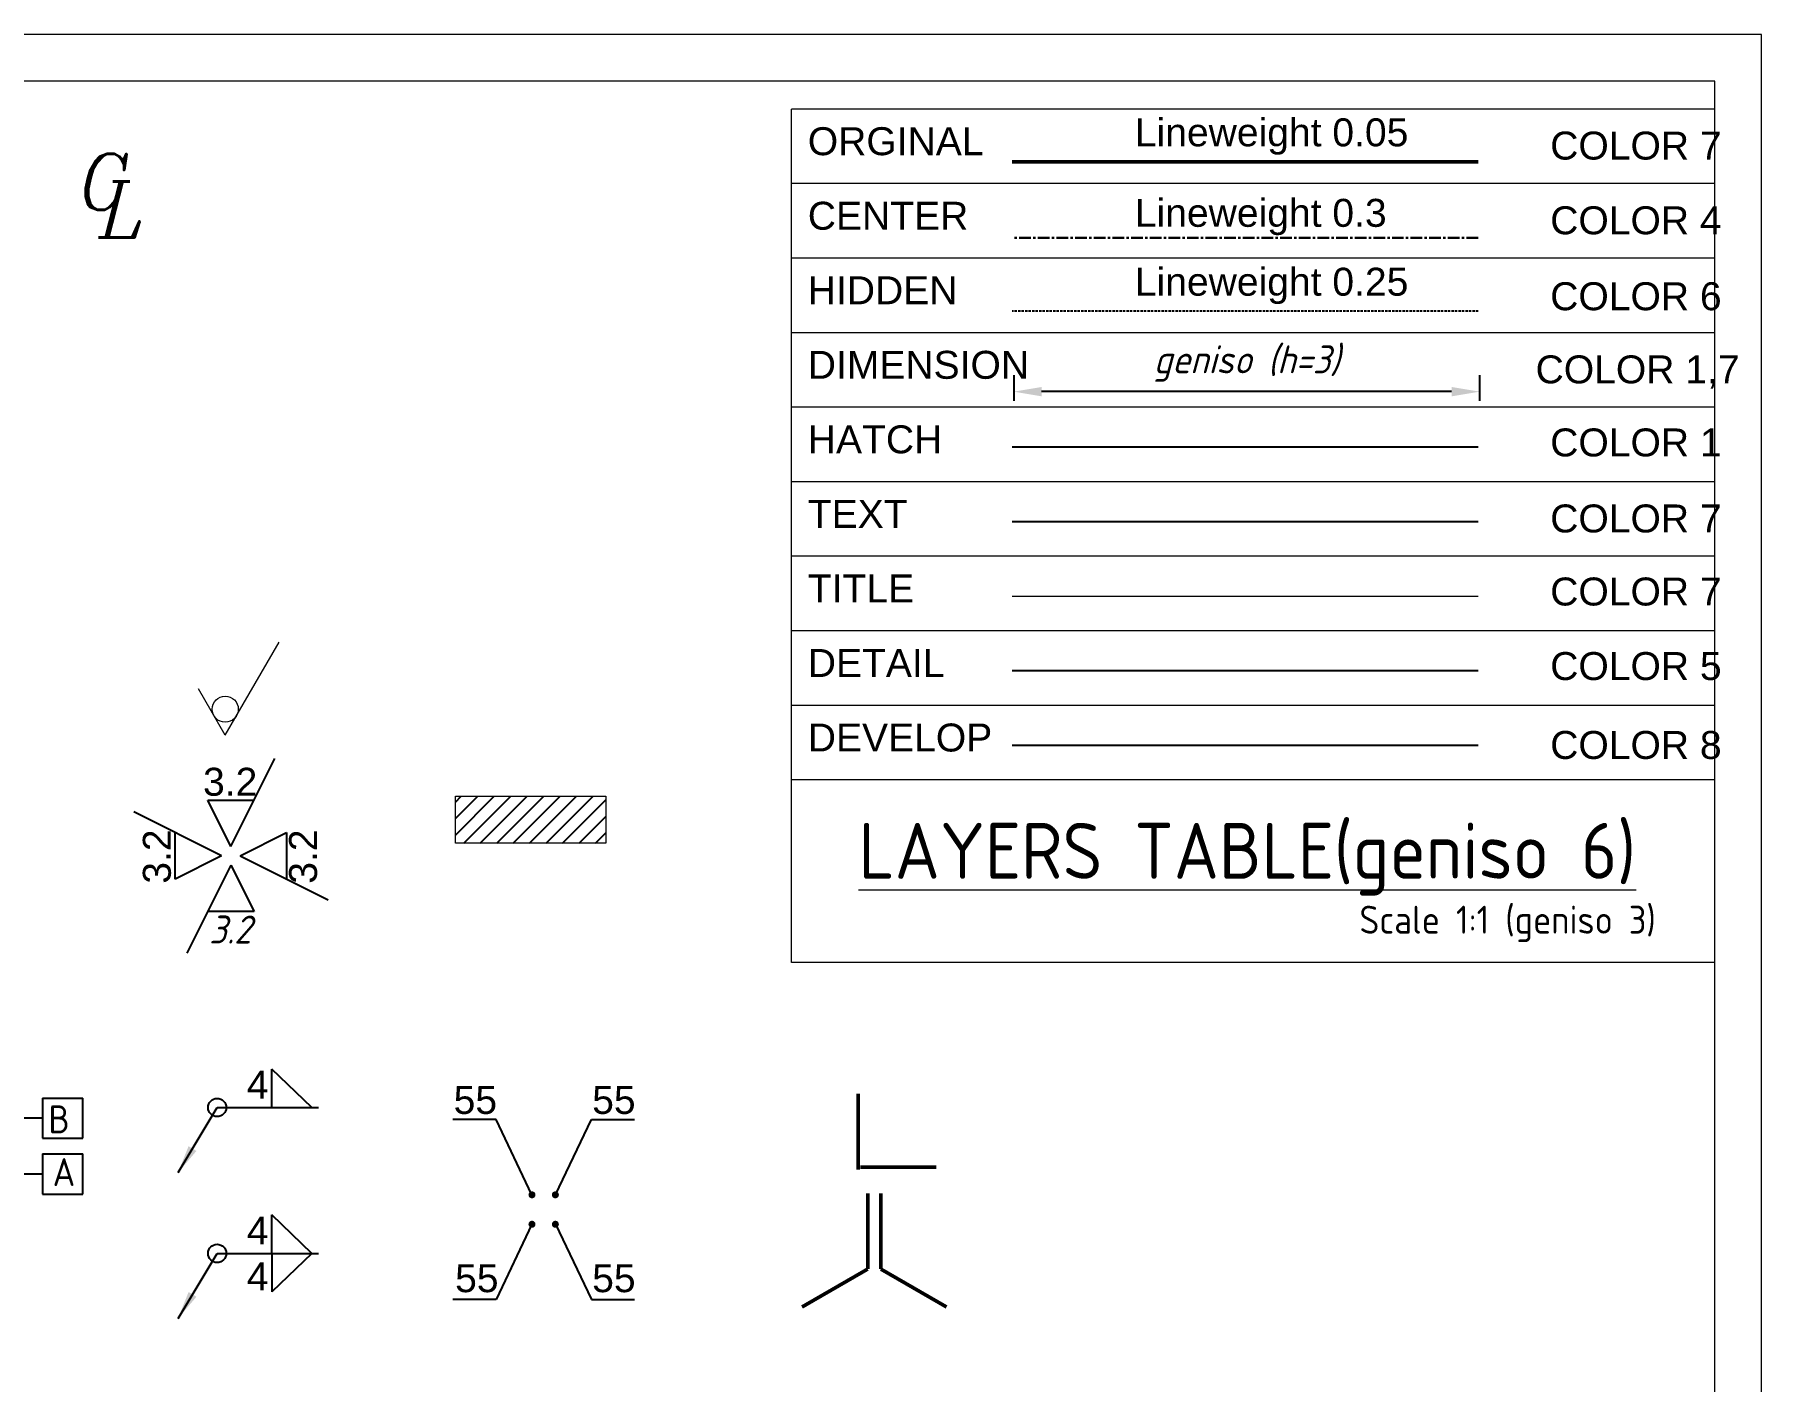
# Model space of a CAD drawing. Header units: inches. Extents: x -350577 to -266477, y -437959 to -377535.
# Drawn here: x -267288.8 to -267103.5, y -437806.4 to -437661.8 of the extents above; entities that cross this region are included whole.
import ezdxf
from ezdxf.enums import TextEntityAlignment as Align

# ---------------------------------------------------------------- set-up
doc = ezdxf.new("R2010")
doc.units = ezdxf.units.IN
doc.header["$MEASUREMENT"] = 0
for name, pattern in [('CENTER', [2, 1.25, -0.25, 0.25, -0.25]), ('HIDDEN', [0.375, 0.25, -0.125]), ('PHANTOM', [276.315789, 138.157895, -27.631579, 27.631579, -27.631579, 27.631579, -27.631579])]:
    doc.linetypes.add(name, pattern=pattern)
for name, color, linetype, lineweight in [('AZ_Title Line', 91, 'Continuous', 9), ('CENTER       (itatec)', 4, 'CENTER', 9), ('Detail            (itatec)', 5, 'PHANTOM', 25), ('DEVELOP      (itatec)', 8, 'PHANTOM', 5), ('Dim             (itatec)', 1, 'Continuous', 0), ('HATCH      (itatec)', 1, 'Continuous', 25), ('HIDDEN     (itatec)', 6, 'HIDDEN', 5), ('ORGINAL', 7, 'Continuous', 13), ('title', 7, 'Continuous', 15)]:
    doc.layers.add(name, color=color, linetype=linetype, lineweight=lineweight)
doc.layers.add('TEXT', color=7, linetype='Continuous')
doc.styles.add('Geniso', font='geniso.shx', dxfattribs={"oblique": 15})
doc.styles.get("Standard").update_dxf_attribs({"font": 'arial.ttf'})
doc.styles.add('style2', font='italic.shx')
doc.dimstyles.new('1be1', dxfattribs={"dimtxt": 3, "dimasz": 3, "dimexe": 1, "dimexo": 1, "dimgap": 1, "dimtad": 1, "dimdec": 0, "dimzin": 0, "dimdsep": 46, "dimtxsty": 'Geniso', "dimcen": 0, "dimclrd": 1, "dimclre": 1, "dimclrt": 7, "dimadec": 0, "dimazin": 0, "dimtfac": 1, "dimtdec": 0, "dimtmove": 0, "dimatfit": 3, "dimfxl": 0.75, "dimtolj": 1, "dimtzin": 0, "dimarcsym": 0})

# ---------------------------------------------------------------- blocks, each defined once
blk = doc.blocks.new('1')
for p, q in [((0, 0), (9.43, 18.86)), ((-4.98, 9.95), (4.98, 9.95)), ((0, 0), (-4.98, 9.95))]:
    blk.add_line(p, q)
blk = doc.blocks.new('*D9')
at = {"layer": 'Defpoints', "color": 0, "transparency": 16777216}
for p in [(-267183.71, -437697.37), (-267133.71, -437697.37), (-267183.71, -437700.13)]:
    blk.add_point(p, dxfattribs=at)
at = {"layer": 'ORGINAL', "color": 1, "lineweight": -2, "transparency": 16777216}
for p, q in [((-267183.71, -437698.37), (-267183.71, -437701.13)), ((-267133.71, -437698.37), (-267133.71, -437701.13)), ((-267136.71, -437700.13), (-267180.71, -437700.13))]:
    blk.add_line(p, q, dxfattribs=at)
at = {"layer": 'ORGINAL', "color": 1, "transparency": 16777216}
for points in [[(-267180.71, -437699.63), (-267180.71, -437700.63), (-267183.71, -437700.13)], [(-267136.71, -437699.63), (-267136.71, -437700.63), (-267133.71, -437700.13)]]:
    blk.add_solid(points, dxfattribs=at)
at = {"layer": 'ORGINAL', "color": 7, "transparency": 16777216, "insert": (-267158.71, -437697.12), "char_height": 3, "attachment_point": 5, "style": 'Geniso'}
blk.add_mtext('\\A1;geniso (h=3)', dxfattribs=at)

msp = doc.modelspace()

# ---------------------------------------------------------------- hatches: boundary and pattern name
at = {"layer": 'HATCH      (itatec)', "lineweight": 25}
h = msp.add_hatch(dxfattribs=at)
h.set_pattern_fill('ANSI31', color=256, scale=10, style=0)
h.set_pattern_definition([(45, (-298785.2739, -439502.492), (-0.883883476, 0.883883476), [])])
h.paths.add_polyline_path([(-267227.48, -437748.59), (-267227.48, -437743.55), (-267243.63, -437743.55), (-267243.63, -437748.59)])

# ---------------------------------------------------------------- linework, layer by layer
at = {"layer": 'AZ_Title Line'}
for points in [[(-267103.46, -437661.8), (-267523.46, -437661.8), (-267523.46, -437958.8), (-267103.46, -437958.8)], [(-267108.46, -437666.8), (-267518.46, -437666.8), (-267518.46, -437953.8), (-267108.46, -437953.8)]]:
    msp.add_lwpolyline(points, close=True, dxfattribs=at)
at = {"layer": 'CENTER       (itatec)', "lineweight": 30}
msp.add_line((-267133.86, -437683.62), (-267183.86, -437683.62), dxfattribs=at)
at = {"layer": 'Detail            (itatec)', "lineweight": 25}
msp.add_line((-267133.86, -437730.1), (-267183.86, -437730.1), dxfattribs=at)
at = {"layer": 'DEVELOP      (itatec)', "lineweight": 25}
msp.add_line((-267133.86, -437738.1), (-267183.86, -437738.1), dxfattribs=at)
at = {"layer": 'Dim             (itatec)', "linetype": 'Continuous'}
for q in [(-267262.55, -437727.01), (-267271.21, -437732.01)]:
    msp.add_line((-267268.33, -437737.01), q, dxfattribs=at)
msp.add_circle((-267268.33, -437734.21), 1.4, dxfattribs=at)
at = {"layer": 'HATCH      (itatec)', "lineweight": 25}
msp.add_line((-267133.86, -437706.1), (-267183.86, -437706.1), dxfattribs=at)
at = {"layer": 'HIDDEN     (itatec)', "lineweight": 25}
msp.add_line((-267133.86, -437691.5), (-267183.86, -437691.5), dxfattribs=at)
at = {"layer": 'ORGINAL', "lineweight": 50}
msp.add_line((-267133.86, -437675.47), (-267183.86, -437675.47), dxfattribs=at)
at = {"layer": 'ORGINAL'}
msp.add_lwpolyline([(-267243.63, -437743.55), (-267227.48, -437743.55), (-267227.48, -437748.59), (-267243.63, -437748.59)], close=True, dxfattribs=at)
at = {"layer": 'TEXT'}
msp.add_line((-267133.86, -437714.1), (-267183.86, -437714.1), dxfattribs=at)
at = {"layer": 'TEXT', "color": 1}
for p, q in [((-267259.03, -437776.96), (-267263.33, -437772.84)), ((-267263.33, -437776.96), (-267263.33, -437772.84)), ((-267287.93, -437775.94), (-267287.93, -437780.26)), ((-267287.93, -437775.94), (-267283.61, -437775.94)), ((-267283.61, -437780.26), (-267283.61, -437775.94)), ((-267287.93, -437778.1), (-267294.56, -437778.11)), ((-267287.93, -437780.26), (-267283.61, -437780.26)), ((-267287.93, -437781.94), (-267283.61, -437781.94)), ((-267287.93, -437781.94), (-267287.93, -437786.26)), ((-267283.61, -437786.26), (-267283.61, -437781.94)), ((-267287.93, -437784.1), (-267294.56, -437784.1)), ((-267287.93, -437786.26), (-267283.61, -437786.26)), ((-267259.03, -437792.62), (-267263.33, -437788.49)), ((-267263.33, -437792.62), (-267263.33, -437788.49)), ((-267259.03, -437792.62), (-267263.33, -437796.74)), ((-267263.33, -437792.62), (-267263.33, -437796.74))]:
    msp.add_line(p, q, dxfattribs=at)
at = {"layer": 'TEXT', "color": 1, "const_width": 0.39}
for points in [[(-267200.41, -437783.62), (-267200.41, -437775.48)], [(-267200.16, -437783.37), (-267192.02, -437783.37)], [(-267199.38, -437794.3), (-267199.38, -437786.16)], [(-267197.97, -437794.3), (-267197.97, -437786.16)], [(-267199.38, -437794.3), (-267206.43, -437798.37)], [(-267197.97, -437794.3), (-267190.92, -437798.37)]]:
    msp.add_lwpolyline(points, dxfattribs=at)
at = {"layer": 'TEXT', "color": 1}
for centre in [(-267269.2, -437776.96), (-267269.2, -437792.62)]:
    msp.add_circle(centre, 0.977, dxfattribs=at)
at = {"layer": 'title'}
for p, q in [((-267108.46, -437669.8), (-267207.54, -437669.8)), ((-267207.54, -437761.4), (-267207.54, -437669.8)), ((-267108.46, -437677.8), (-267207.54, -437677.8)), ((-267108.46, -437685.8), (-267207.54, -437685.8)), ((-267108.46, -437693.8), (-267207.54, -437693.8)), ((-267108.46, -437701.8), (-267207.54, -437701.8)), ((-267108.46, -437709.8), (-267207.54, -437709.8)), ((-267108.46, -437717.8), (-267207.54, -437717.8)), ((-267133.86, -437722.1), (-267183.86, -437722.1)), ((-267108.46, -437725.8), (-267207.54, -437725.8)), ((-267108.46, -437733.8), (-267207.54, -437733.8)), ((-267108.46, -437741.8), (-267207.54, -437741.8)), ((-267108.46, -437761.4), (-267207.54, -437761.4))]:
    msp.add_line(p, q, dxfattribs=at)

# ---------------------------------------------------------------- block references
at = {"layer": 'TEXT', "color": 1, "xscale": 0.5, "yscale": 0.5, "zscale": 0.5}
msp.add_blockref('1', (-267267.72, -437748.95), dxfattribs=at)
for p, rotation in [((-267268.72, -437749.95), 90), ((-267266.72, -437749.95), 270), ((-267267.72, -437750.95), 180)]:
    msp.add_blockref('1', p, dxfattribs=dict(at, rotation=rotation))

# ---------------------------------------------------------------- texts
at = {"layer": 'CENTER       (itatec)'}
for s, p in [('CENTER', (-267205.81, -437682.75)), ('Lineweight 0.3', (-267170.71, -437682.44)), ('COLOR 4', (-267126.13, -437683.24))]:
    msp.add_text(s, height=3, dxfattribs=at).set_placement(p)
at = {"layer": 'Detail            (itatec)'}
for s, p in [('DETAIL', (-267205.81, -437730.75)), ('COLOR 5', (-267126.13, -437731.08))]:
    msp.add_text(s, height=3, dxfattribs=at).set_placement(p)
at = {"layer": 'DEVELOP      (itatec)'}
for s, p in [('DEVELOP', (-267205.81, -437738.75)), ('COLOR 8', (-267126.13, -437739.55))]:
    msp.add_text(s, height=3, dxfattribs=at).set_placement(p)
at = {"layer": 'Dim             (itatec)'}
msp.add_text('DIMENSION', height=3, dxfattribs=at).set_placement((-267205.81, -437698.75))
at = {"layer": 'HATCH      (itatec)'}
for s, p in [('HATCH', (-267205.81, -437706.75)), ('COLOR 1', (-267126.13, -437707.08))]:
    msp.add_text(s, height=3, dxfattribs=at).set_placement(p)
at = {"layer": 'HIDDEN     (itatec)'}
for s, p in [('HIDDEN', (-267205.81, -437690.75)), ('Lineweight 0.25', (-267170.71, -437689.83)), ('COLOR 6', (-267126.13, -437691.39))]:
    msp.add_text(s, height=3, dxfattribs=at).set_placement(p)
at = {"layer": 'ORGINAL'}
for s, p in [('ORGINAL', (-267205.81, -437674.75)), ('COLOR 7', (-267126.13, -437675.22))]:
    msp.add_text(s, height=3, dxfattribs=at).set_placement(p)
at = {"layer": 'ORGINAL', "style": 'Geniso'}
for s, height, p in [('%%ULAYERS TABLE(geniso 6)', 6, (-267158.64, -437750)), ('Scale 1:1 (geniso 3)', 3, (-267130.7, -437757.1))]:
    msp.add_text(s, height=height, dxfattribs=at).set_placement(p, align=Align.MIDDLE)
for s, p in [('B', (-267287.31, -437779.73)), ('A', (-267286.85, -437785.39))]:
    msp.add_text(s, height=3, dxfattribs=at).set_placement(p)
at = {"layer": 'ORGINAL', "char_height": 6, "attachment_point": 1, "style": 'style2'}
for s, insert, width in [('C', (-267284.08, -437674.61), 12.6235), ('L', (-267281.92, -437677.58), 6.0589)]:
    msp.add_mtext(s, dxfattribs=dict(at, insert=insert, width=width))
at = {"layer": 'ORGINAL', "char_height": 3, "attachment_point": 5}
for s, insert in [('\\A1;3.2', (-267267.8, -437742.02)), ('\\A1;55', (-267241.49, -437776.17)), ('\\A1;55', (-267226.62, -437776.17)), ('\\A1;55', (-267241.33, -437795.3)), ('\\A1;55', (-267226.62, -437795.3))]:
    msp.add_mtext(s, dxfattribs=dict(at, insert=insert))
at = {"layer": 'ORGINAL', "char_height": 3, "attachment_point": 5, "rotation": 90}
for insert in [(-267275.65, -437750.03), (-267259.96, -437750.03)]:
    msp.add_mtext('\\A1;3.2', dxfattribs=dict(at, insert=insert))
at = {"layer": 'ORGINAL', "insert": (-267267.8, -437757.86), "char_height": 3, "attachment_point": 5, "style": 'Geniso'}
msp.add_mtext('\\A1;3.2', dxfattribs=at)
at = {"layer": 'TEXT'}
for s, p in [('Lineweight 0.05', (-267170.71, -437673.8)), ('COLOR 1,7', (-267127.7, -437699.24)), ('TEXT', (-267205.81, -437714.75)), ('COLOR 7', (-267126.13, -437715.24))]:
    msp.add_text(s, height=3, dxfattribs=at).set_placement(p)
for p in [(-267264.85, -437776), (-267264.85, -437791.66), (-267264.85, -437796.58)]:
    msp.add_text('4', height=3, dxfattribs=at).set_placement(p, align=Align.CENTER)
at = {"layer": 'title'}
for s, p in [('TITLE', (-267205.81, -437722.75)), ('COLOR 7', (-267126.13, -437723.08))]:
    msp.add_text(s, height=3, dxfattribs=at).set_placement(p)

# ---------------------------------------------------------------- dimensions: what is measured, and where the dimension line sits
at = {"layer": 'ORGINAL'}
dim = msp.add_linear_dim(base=(-267183.71, -437700.13), p1=(-267133.71, -437697.37), p2=(-267183.71, -437697.37), text='geniso (h=3)', dimstyle='1be1', dxfattribs=at)
dim.commit()
dim.dimension.update_dxf_attribs({"geometry": '*D9', "text_midpoint": (-267158.71, -437697.12)})

# ---------------------------------------------------------------- leaders
at = {"layer": 'TEXT', "color": 1}
for points in [[(-267273.39, -437783.94), (-267269.2, -437776.96), (-267258.33, -437776.96)], [(-267273.39, -437799.59), (-267269.2, -437792.62), (-267258.33, -437792.62)]]:
    msp.add_leader(points, dimstyle='1be1', dxfattribs=at)
for points in [[(-267235.41, -437786.33), (-267239.27, -437778.24), (-267243.9, -437778.24)], [(-267232.9, -437786.33), (-267229.04, -437778.24), (-267224.41, -437778.24)], [(-267235.41, -437789.49), (-267239.27, -437797.58), (-267243.9, -437797.58)], [(-267232.9, -437789.49), (-267229.04, -437797.58), (-267224.41, -437797.58)]]:
    msp.add_leader(points, dimstyle='1be1', override={"dimldrblk": 'DotSmall'}, dxfattribs=at)

doc.saveas('drawing.dxf')
